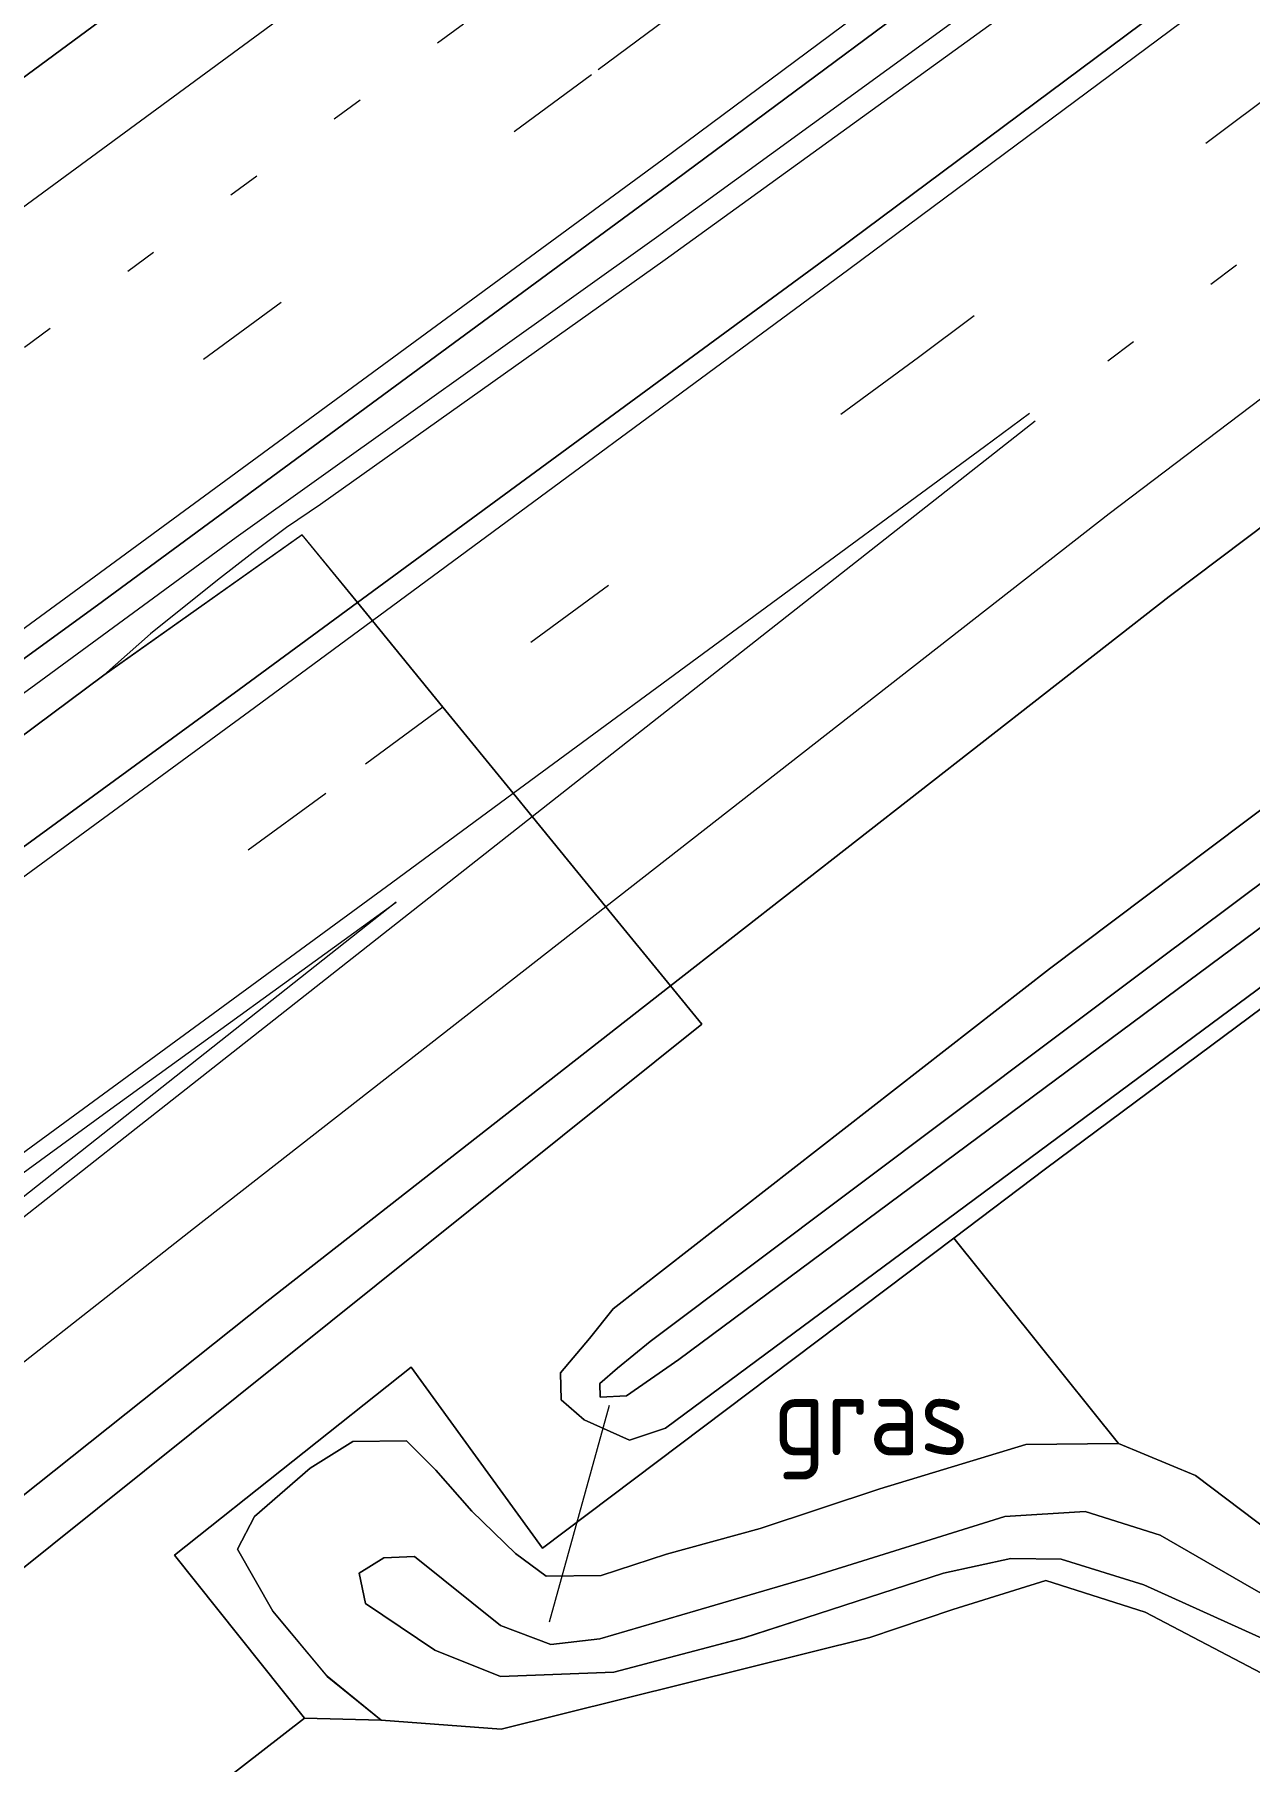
# Model space of a CAD drawing. Extents: x 253736 to 255979, y 477184 to 479215.
# Drawn here: x 255214.2 to 255252.1, y 478238.3 to 478292.1 of the extents above; entities that cross this region are included whole.
import ezdxf
from ezdxf.enums import TextEntityAlignment as Align

# ---------------------------------------------------------------- set-up
doc = ezdxf.new("R2010")
doc.units = 0
doc.linetypes.add('13strp', pattern=[4, 1, -3])
doc.linetypes.add('39strp', pattern=[12, 3, -9])
for name, color, linetype, lineweight in [('af-bs-rasterhekwerk', 8, 'hekwerk', 18), ('bp-b5-bomenstruiken', 8, 'Continuous', 18), ('bp-b5-grasland', 8, 'Continuous', 18), ('gr-bs-geleiderail', 8, 'geleiderail', 18), ('gw-bs-insteekwatergang', 8, 'Continuous', 18), ('mk-b5-vlakmark', 8, 'Continuous', 18), ('mk-bs-13streep 0.45', 8, '13strp', 18), ('mk-bs-39streep 0.15', 8, '39strp', 18), ('mk-bs-streep 0.15', 8, 'Continuous', 18), ('og-b5-grond_ingericht', 8, 'Continuous', 18), ('og-b5-water', 8, 'Continuous', 18), ('og-bs-hulpgeometrie', 8, 'Continuous', 18), ('og-bs-terreinafscheiding', 8, 'Continuous', 18), ('vh-b5-verh_soort', 8, 'Continuous', 18), ('wh-bs-duiker', 8, 'duiker', 18), ('wh-bs-waterlijn', 8, 'Continuous', 18)]:
    doc.layers.add(name, color=color, linetype=linetype, lineweight=lineweight)
doc.styles.add('rtw_iso', font='isocp.shx')
doc.linetypes.add('duiker', pattern='A,0,-2,[15,RTW.shx,S=1,R=0,X=0,Y=0],-2', length=4)
doc.linetypes.add('geleiderail', pattern='A,2,-1,[175,RTW.shx,S=0.5,R=0,X=0,Y=0],-1', length=4)
doc.linetypes.add('hekwerk', pattern='A,7,-1.5,[1,RTW.shx,S=0.75,R=0,X=0,Y=0],-1.5', length=10)

# ---------------------------------------------------------------- blocks, each defined once
blk = doc.blocks.new('RW1 Buren totaal_ACAD_1_FMEBLOCK141')
at = {"layer": 'bp-b5-grasland'}
for points in [[(-12.684, 19.154, 23.928), (-10.282, 18.153, 24.027), (-7.905, 16.36, 24.12), (-5.734, 15.184, 24.186), (-2.521, 14.404, 24.198), (0.696, 12.432, 24.183), (3.534, 9.993, 24.162), (6.556, 6.756, 24.129), (10.489, 2.774, 24.18), (14.375, 0.318, 24.225), (21.772, -2.454, 24.336), (26.874, -5.366, 24.387), (36.876, -14.228, 24.384), (40.155, -17.274, 24.516), (39.327, -17.992, 24.324), (39.064, -18.316, 24.333), (38.203, -18.772, 24.366), (37.211, -19.096, 24.375), (36.137, -19.237, 24.366), (35.17, -18.765, 24.369), (33.674, -17.75, 24.393), (30.986, -15.516, 24.459), (27.319, -12.603, 24.534), (23.659, -9.801, 24.435), (20.435, -8.594, 24.318), (16.341, -6.811, 24.345), (11.873, -4.579, 24.249), (8.014, -2.22, 24.153), (5.422, 0.228, 24.111), (3.288, 3.059, 24.045), (1.693, 5.351, 24.021), (0.218, 7.155, 23.931), (-4.602, 10.092, 23.934), (-11.85, 13.888, 23.931), (-14.951, 14.875, 23.931), (-17.85, 13.98, 24.015), (-20.436, 13.099, 24.012), (-31.929, 10.246, 24.33), (-35.674, 10.526, 24.378), (-37.352, 11.892, 24.459), (-39.049, 13.923, 24.486), (-40.155, 15.857, 24.519), (-39.622, 16.879, 24.522), (-37.887, 18.382, 24.531), (-36.552, 19.219, 24.477), (-34.883, 19.237, 24.45), (-33.964, 18.325, 24.378), (-32.85, 17.039, 24.309), (-31.484, 15.719, 24.216), (-30.526, 15.011, 24.21), (-28.817, 15.035, 24.192), (-26.771, 15.701, 24.201), (-23.856, 16.5, 24.192), (-20.127, 17.741, 24.141), (-15.569, 19.12, 23.949)], [(35.347, -15.219, 22.926), (30.535, -10.702, 22.926), (28.171, -8.783, 22.926), (24.68, -6.706, 22.926), (21.531, -5.48, 22.926), (15.315, -2.836, 22.926), (11.817, -0.276, 22.926), (9.055, 1.482, 22.926), (6.155, 4.149, 22.926), (4.038, 6.5, 22.926), (1.347, 9.191, 22.926), (-3.146, 12.116, 22.926), (-6.256, 13.342, 22.926), (-8.811, 14.807, 22.926), (-11.388, 16.296, 22.926), (-13.725, 17.033, 22.926), (-16.23, 16.879, 22.926), (-22.288, 14.985, 22.926), (-25.876, 13.93, 22.926), (-28.852, 13.066, 22.926), (-30.383, 12.883, 22.926), (-31.953, 13.474, 22.926), (-34.637, 15.629, 22.926), (-35.584, 15.59, 22.926), (-36.359, 15.109, 22.926), (-36.155, 14.16, 22.926), (-34.001, 12.708, 22.926), (-31.951, 11.886, 22.926), (-28.42, 12.024, 22.926), (-24.35, 13.098, 22.926), (-18.141, 15.107, 22.926), (-16.043, 15.563, 22.926), (-14.471, 15.544, 22.926), (-11.896, 14.747, 22.926), (-4.037, 11.191, 22.926), (-1.807, 9.951, 22.926), (0.487, 8.287, 22.926), (2.49, 6.285, 22.926), (4.913, 3.677, 22.926), (6.967, 1.498, 22.926), (8.299, 0.007, 22.926), (10.34, -1.759, 22.926), (13.034, -3.465, 22.926), (15.837, -5.224, 22.926), (18.612, -6.351, 22.926), (21.332, -7.279, 22.926), (23.216, -8.039, 22.926), (25.023, -9.185, 22.926), (33.812, -16.421, 22.926), (34.766, -17.382, 22.926), (35.387, -17.616, 22.926), (35.987, -17.259, 22.926), (36.113, -16.654, 22.926), (35.775, -15.882, 22.926)]]:
    blk.add_polyline3d(points, close=True, dxfattribs=at)
blk = doc.blocks.new('dtbattr-r')
at = {"style": 'rtw_iso'}
blk.add_attdef('TAG', text='', height=2.5, dxfattribs=at).set_placement((0, 0), align=Align.MIDDLE_CENTER)
blk = doc.blocks.new('RW1 Buren totaal_ACAD_1_FMEBLOCK153')
at = {"layer": 'bp-b5-grasland'}
blk.add_polyline3d([(95.985, 66.195, 24.891), (107.296, 74.218, 24.848), (107.211, 74.41, 24.902), (113.556, 78.892, 24.884), (134.048, 93.489, 24.955), (134.708, 92.998, 25.626), (135.588, 91.755, 24.875), (160.958, 110.654, 25.713), (167.141, 115.035, 25.004), (168.871, 112.92, 25.109), (165.18, 110.21, 25.094), (140.426, 92.147, 25.007), (140.358, 92.197, 24.963), (119.754, 77.362, 24.877), (100.103, 63.431, 24.918), (81.722, 50.637, 24.912)], dxfattribs=at)
blk = doc.blocks.new('RW1 Buren totaal_ACAD_1_FMEBLOCK252')
at = {"layer": 'bp-b5-grasland'}
blk.add_polyline3d([(-83.702, -116.201, 24.799), (-97.319, -126.241, 24.75), (-115.074, -139.173, 24.686), (-125.358, -146.639, 24.641), (-126.296, -147.297, 24.628), (-128.397, -144.256, 24.546), (-127.253, -142.401, 24.528), (-126.661, -141.016, 24.498), (-126.243, -138.413, 24.474), (-126.36, -136.06, 24.465), (-126.667, -134.984, 24.42), (-127.333, -132.936, 24.402), (-128.098, -131.243, 24.39), (-129.911, -127.935, 24.381), (-121.634, -136.626, 24.531), (-112.042, -129.35, 24.447), (-129.077, -110.594, 23.772)], dxfattribs=at)
blk = doc.blocks.new('Deel_d28hz')
at = {"layer": 'af-bs-rasterhekwerk'}
blk.add_polyline3d([(255281.05, 478158.439, 24.756), (255268.693, 478172.187, 24.624), (255262.661, 478179.285, 24.636), (255258.377, 478184.326, 24.666), (255248.671, 478196.411, 24.624), (255219.394, 478233.142, 24.366), (255217.451, 478235.58, 24.366), (255222.642, 478239.619, 24.399), (255218.589, 478244.693, 24.507), (255225.965, 478250.556, 24.489), (255230.062, 478244.911, 24.159), (255242.891, 478254.583, 24.216), (255245.751, 478256.739, 24.21), (255265.639, 478271.531, 24.225), (255286.485, 478287.328, 24.264), (255330.862, 478321.24, 24.465)], dxfattribs=at)
at = {"layer": 'bp-b5-bomenstruiken'}
blk.add_polyline3d([(255258.377, 478184.326, 24.666), (255248.671, 478196.411, 24.624), (255219.394, 478233.142, 24.366), (255217.451, 478235.58, 24.366), (255222.642, 478239.619, 24.399), (255225.032, 478239.553, 24.378), (255228.777, 478239.272, 24.33), (255240.27, 478242.126, 24.012), (255242.857, 478243.007, 24.015), (255245.755, 478243.902, 23.931), (255248.856, 478242.915, 23.931), (255256.104, 478239.118, 23.934)], dxfattribs=at)
at = {"layer": 'bp-b5-grasland'}
for points in [[(255259.737, 478300.648, 25.176), (255239.193, 478285.337, 25.168), (255224.296, 478274.397, 25.109), (255222.567, 478276.512, 25.004), (255216.384, 478272.131, 25.713), (255191.013, 478253.232, 24.875), (255190.134, 478254.475, 25.626), (255189.474, 478254.966, 24.955), (255189.773, 478255.179, 24.956), (255198.393, 478261.376, 25.013), (255216.189, 478274.317, 25.074), (255234.203, 478287.57, 25.129), (255256.007, 478303.758, 25.173)], [(255290.143, 478296.18, 24.435), (255266.117, 478278.215, 24.402), (255245.872, 478262.978, 24.372), (255232.27, 478252.381, 24.258), (255231.534, 478251.457, 24.285), (255230.625, 478250.383, 24.321), (255230.643, 478249.535, 24.351), (255231.367, 478248.914, 24.339), (255232.779, 478248.285, 24.249), (255233.901, 478248.658, 24.213), (255260.566, 478268.411, 24.228), (255285.038, 478286.919, 24.252), (255314.225, 478309.195, 24.363)], [(255330.862, 478321.24, 24.465), (255286.485, 478287.328, 24.264), (255265.639, 478271.531, 24.225), (255245.751, 478256.739, 24.21), (255242.891, 478254.583, 24.216), (255230.062, 478244.911, 24.159), (255225.965, 478250.556, 24.489), (255218.589, 478244.693, 24.507), (255222.642, 478239.619, 24.399), (255217.451, 478235.58, 24.366), (255219.394, 478233.142, 24.366), (255216.944, 478234.613, 24.378), (255214.439, 478235.658, 24.378), (255211.98, 478236.363, 24.378), (255209.113, 478236.844, 24.378), (255206.309, 478236.691, 24.378), (255204.888, 478236.463, 24.38), (255204.617, 478236.881, 24.467), (255235.034, 478261.255, 24.599), (255234.059, 478262.448, 24.776), (255249.599, 478274.591, 24.824), (255271.547, 478291.128, 24.89), (255286.296, 478302.205, 24.887)], [(255296.016, 478298.364, 23.394), (255271.067, 478279.563, 23.313), (255249.188, 478263.195, 23.292), (255233.418, 478251.354, 23.208), (255232.402, 478250.532, 23.208), (255231.857, 478250.054, 23.208), (255231.864, 478249.622, 23.208), (255232.679, 478249.667, 23.208), (255234.317, 478250.795, 23.208), (255272.972, 478279.505, 23.208), (255308.394, 478306.435, 23.271)], [(255314.225, 478309.195, 24.363), (255285.038, 478286.919, 24.252), (255260.566, 478268.411, 24.228), (255233.901, 478248.658, 24.213), (255232.779, 478248.285, 24.249), (255231.367, 478248.914, 24.339), (255230.643, 478249.535, 24.351), (255230.625, 478250.383, 24.321), (255231.534, 478251.457, 24.285), (255232.27, 478252.381, 24.258), (255245.872, 478262.978, 24.372), (255266.117, 478278.215, 24.402), (255290.143, 478296.18, 24.435)], [(255151.24, 478199.083, 24.521), (255157.953, 478205.099, 24.557), (255165.56, 478211.509, 24.553), (255170.625, 478215.537, 24.566), (255177.305, 478218.034, 24.492), (255177.738, 478218.247, 24.484), (255178.215, 478218.552, 24.481), (255182.836, 478222.253, 24.507), (255204.379, 478239.002, 24.673), (255221.466, 478252.608, 24.738), (255234.059, 478262.448, 24.776), (255235.034, 478261.255, 24.599), (255204.617, 478236.881, 24.467), (255204.888, 478236.463, 24.38), (255203.979, 478235.993, 24.404), (255203.237, 478235.47, 24.428), (255187.708, 478223.047, 24.485), (255189.353, 478221.443, 26.648), (255156.654, 478191.85, 24.626), (255141.987, 478112.241, 24.766)]]:
    blk.add_polyline3d(points, dxfattribs=at)
blk.add_polyline3d([(255248.022, 478248.18, 23.928), (255245.137, 478248.146, 23.949), (255240.579, 478246.768, 24.141), (255236.85, 478245.526, 24.192), (255233.935, 478244.727, 24.201), (255231.89, 478244.062, 24.192), (255230.18, 478244.037, 24.21), (255229.222, 478244.746, 24.216), (255227.857, 478246.066, 24.309), (255226.743, 478247.351, 24.378), (255225.824, 478248.264, 24.45), (255224.154, 478248.245, 24.477), (255222.819, 478247.408, 24.531), (255221.084, 478245.905, 24.522), (255220.552, 478244.883, 24.519), (255221.657, 478242.95, 24.486), (255223.354, 478240.918, 24.459), (255225.032, 478239.553, 24.378), (255222.642, 478239.619, 24.399), (255218.589, 478244.693, 24.507), (255225.965, 478250.556, 24.489), (255230.062, 478244.911, 24.159), (255242.891, 478254.583, 24.216)], close=True, dxfattribs=at)
at = {"layer": 'gr-bs-geleiderail'}
for points in [[(255190.134, 478254.475, 25.626), (255214.111, 478271.741, 25.698), (255220.514, 478276.436, 25.698), (255233.614, 478285.794, 25.761), (255264.888, 478308.522, 25.839), (255287.387, 478325.174, 25.878), (255313.872, 478345.421, 25.911), (255347.483, 478371.76, 25.965), (255384.85, 478401.957, 26.061), (255416.731, 478428.263, 26.112), (255450.368, 478456.704, 26.208), (255480.723, 478482.771, 26.28), (255484.087, 478485.677, 26.283)], [(255484.506, 478484.993, 26.316), (255439.629, 478446.633, 26.196), (255399.75, 478413.265, 26.094), (255361.498, 478382.071, 26.034), (255317.498, 478347.34, 25.92), (255284.642, 478322.207, 25.899), (255257.821, 478302.405, 25.839), (255233.89, 478285.087, 25.764), (255223.141, 478277.457, 25.692), (255222.088, 478276.737, 25.707), (255221.043, 478275.959, 25.707), (255219.936, 478275.096, 25.707), (255217.847, 478273.421, 25.728), (255216.384, 478272.131, 25.713)]]:
    blk.add_polyline3d(points, dxfattribs=at)
at = {"layer": 'gw-bs-insteekwatergang'}
for points in [[(255290.143, 478296.18, 24.435), (255266.117, 478278.215, 24.402), (255245.872, 478262.978, 24.372), (255232.27, 478252.381, 24.258), (255231.534, 478251.457, 24.285), (255230.625, 478250.383, 24.321), (255230.643, 478249.535, 24.351), (255231.367, 478248.914, 24.339), (255232.779, 478248.285, 24.249), (255233.901, 478248.658, 24.213), (255260.566, 478268.411, 24.228), (255285.038, 478286.919, 24.252), (255314.225, 478309.195, 24.363)], [(255252.802, 478245.387, 24.12), (255250.425, 478247.179, 24.027), (255248.022, 478248.18, 23.928), (255245.137, 478248.146, 23.949), (255240.579, 478246.768, 24.141), (255236.85, 478245.526, 24.192), (255233.935, 478244.727, 24.201), (255231.89, 478244.062, 24.192), (255230.18, 478244.037, 24.21), (255229.222, 478244.746, 24.216), (255227.857, 478246.066, 24.309), (255226.743, 478247.351, 24.378), (255225.824, 478248.264, 24.45), (255224.154, 478248.245, 24.477), (255222.819, 478247.408, 24.531), (255221.084, 478245.905, 24.522), (255220.552, 478244.883, 24.519), (255221.657, 478242.95, 24.486), (255223.354, 478240.918, 24.459), (255225.032, 478239.553, 24.378), (255228.777, 478239.272, 24.33), (255240.27, 478242.126, 24.012), (255242.857, 478243.007, 24.015), (255245.755, 478243.902, 23.931), (255248.856, 478242.915, 23.931), (255256.104, 478239.118, 23.934)]]:
    blk.add_polyline3d(points, dxfattribs=at)
at = {"layer": 'mk-b5-vlakmark'}
blk.add_polyline3d([(255176.141, 478226.018, 24.692), (255174.571, 478228.038, 24.76), (255198.858, 478245.665, 24.821), (255216.488, 478258.53, 24.908), (255225.506, 478265.056, 24.917)], close=True, dxfattribs=at)
at = {"layer": 'mk-bs-13streep 0.45'}
for points in [[(255247.692, 478281.938, 24.999), (255267.446, 478296.682, 25.024), (255289.449, 478313.324, 25.074), (255311.338, 478330.144, 25.123), (255332.29, 478346.531, 25.164), (255353.916, 478363.688, 25.21), (255373.09, 478379.099, 25.255), (255391.408, 478394.036, 25.306), (255411.977, 478410.942, 25.362), (255436.945, 478431.716, 25.405), (255455.015, 478447.008, 25.456), (255475.209, 478464.303, 25.517), (255490.822, 478477.89, 25.561)], [(255230.817, 478294.811, 24.949), (255210.683, 478279.97, 24.913), (255192.081, 478266.424, 24.882), (255184.785, 478261.187, 24.804), (255184.276, 478260.825, 24.803)]]:
    blk.add_polyline3d(points, dxfattribs=at)
at = {"layer": 'mk-bs-39streep 0.15'}
for points in [[(255480.533, 478491.193, 25.662), (255466.885, 478479.312, 25.635), (255449.242, 478464.1, 25.584), (255430.513, 478448.185, 25.528), (255412.016, 478432.659, 25.485), (255390.996, 478415.284, 25.43), (255372.293, 478399.994, 25.381), (255352.868, 478384.289, 25.321), (255333.324, 478368.723, 25.279), (255313.65, 478353.223, 25.22), (255295.157, 478338.909, 25.187), (255275.885, 478324.149, 25.128), (255253.459, 478307.13, 25.084), (255231.596, 478290.852, 25.014), (255213.783, 478277.79, 24.961), (255196.063, 478264.849, 24.927), (255187.175, 478258.452, 24.881), (255186.689, 478258.106, 24.879)], [(255487.938, 478480.141, 25.622), (255477.276, 478470.86, 25.588), (255457.752, 478454.048, 25.535), (255437.732, 478437.061, 25.487), (255418.866, 478421.342, 25.46), (255398.889, 478404.812, 25.418), (255380.168, 478389.527, 25.35), (255360.266, 478373.364, 25.289), (255341.709, 478358.579, 25.251), (255322.955, 478343.746, 25.206), (255303.686, 478328.778, 25.168), (255284.581, 478314.068, 25.126), (255262.773, 478297.679, 25.103), (255241.785, 478282.044, 25.057), (255226.958, 478271.138, 25.019)], [(255226.958, 478271.138, 25.019), (255223.306, 478268.451, 25.01), (255198.516, 478250.276, 24.912), (255177.9, 478235.288, 24.846), (255158.307, 478221.1, 24.864), (255140.11, 478208.093, 24.835), (255119.662, 478193.675, 24.805), (255100.661, 478180.703, 24.782), (255079.172, 478166.186, 24.753), (255060.93, 478154.106, 24.732), (255038.855, 478139.38, 24.689), (255018.695, 478126.038, 24.67), (254997.503, 478111.938, 24.651), (254977.306, 478098.547, 24.628), (254957.352, 478085.319, 24.61), (254935.845, 478071.061, 24.58), (254915.165, 478057.282, 24.532), (254894.834, 478043.753, 24.492), (254892.201, 478041.997, 24.488)]]:
    blk.add_polyline3d(points, dxfattribs=at)
at = {"layer": 'mk-bs-streep 0.15'}
for points in [[(255482.484, 478488.281, 25.759), (255469.059, 478476.562, 25.71), (255451.524, 478461.546, 25.678), (255432.594, 478445.364, 25.627), (255414.367, 478430.11, 25.576), (255393.052, 478412.432, 25.523), (255374.509, 478397.331, 25.47), (255354.934, 478381.478, 25.421), (255335.575, 478366.084, 25.374), (255315.615, 478350.335, 25.308), (255297.376, 478336.236, 25.263), (255277.741, 478321.194, 25.215), (255255.595, 478304.409, 25.158), (255233.795, 478288.19, 25.106), (255215.779, 478274.968, 25.05), (255198.023, 478261.956, 25.004), (255189.356, 478255.791, 24.954), (255188.981, 478255.523, 24.953)], [(255486.002, 478483.032, 25.71), (255474.968, 478473.416, 25.682), (255455.425, 478456.637, 25.618), (255435.394, 478439.644, 25.585), (255416.723, 478424.07, 25.55), (255396.704, 478407.502, 25.512), (255377.894, 478392.12, 25.446), (255358.01, 478376.022, 25.389), (255339.401, 478361.229, 25.34), (255320.765, 478346.431, 25.302), (255301.544, 478331.51, 25.244), (255282.383, 478316.782, 25.205), (255260.397, 478300.245, 25.175), (255239.619, 478284.785, 25.151), (255224.761, 478273.828, 25.1)], [(255490.267, 478476.667, 25.546), (255476.075, 478463.411, 25.498), (255456.515, 478445.145, 25.407), (255439.01, 478428.795, 25.348), (255438.312, 478428.161, 25.348), (255437.773, 478427.667, 25.337), (255414.053, 478407.941, 25.284), (255393.621, 478391.172, 25.233), (255375.375, 478376.311, 25.185), (255356.232, 478360.933, 25.152), (255334.622, 478343.735, 25.095), (255313.549, 478327.276, 25.052), (255291.236, 478310.079, 24.991), (255269.509, 478293.686, 24.955), (255247.726, 478277.167, 24.912), (255232.044, 478264.915, 24.846)], [(255327.767, 478388.088, 25.031), (255323.472, 478381.76, 24.977), (255321.299, 478378.907, 24.965), (255315.26, 478371.625, 24.977), (255308.2, 478364.029, 24.962), (255300.39, 478356.703, 24.939), (255293.146, 478350.605, 24.99), (255277.021, 478337.292, 24.96), (255259.626, 478322.961, 24.928), (255235.724, 478303.471, 24.904), (255224.307, 478294.402, 24.876), (255210.594, 478284.315, 24.839), (255192.913, 478271.373, 24.802), (255182.684, 478264.059, 24.734), (255181.901, 478263.502, 24.731)], [(255229.151, 478268.455, 24.941), (255243.844, 478279.263, 24.979), (255245.245, 478280.307, 24.982)], [(255229.746, 478267.727, 24.93), (255245.423, 478280.068, 24.98)], [(255224.761, 478273.828, 25.1), (255221.085, 478271.117, 25.087), (255196.306, 478252.972, 24.989), (255175.815, 478238.102, 24.917), (255156.271, 478223.899, 24.942), (255138.047, 478210.911, 24.927), (255117.592, 478196.483, 24.904), (255098.571, 478183.49, 24.884), (255077.161, 478169.041, 24.835), (255059.004, 478156.986, 24.809), (255036.874, 478142.255, 24.764), (255016.723, 478128.899, 24.752), (254995.537, 478114.784, 24.732), (254975.242, 478101.385, 24.711), (254955.33, 478088.115, 24.686), (254933.831, 478073.872, 24.654), (254913.196, 478060.129, 24.626), (254892.903, 478046.623, 24.578), (254890.251, 478044.853, 24.572)], [(254894.152, 478039.139, 24.409), (254896.752, 478040.874, 24.414), (254917.083, 478054.403, 24.454), (254937.76, 478068.18, 24.502), (254959.264, 478082.435, 24.532), (254979.218, 478095.663, 24.55), (254999.417, 478109.056, 24.573), (255020.608, 478123.155, 24.592), (255040.77, 478136.498, 24.611), (255062.845, 478151.225, 24.654), (255081.096, 478163.31, 24.675), (255102.605, 478177.841, 24.704), (255121.634, 478190.832, 24.727), (255142.113, 478205.272, 24.757), (255160.328, 478218.292, 24.786), (255179.932, 478232.488, 24.768), (255200.556, 478247.482, 24.834), (255225.354, 478265.662, 24.932), (255229.151, 478268.455, 24.941)], [(255125.711, 478181.506, 24.433), (255142.804, 478197.165, 24.512), (255154.911, 478207.891, 24.632), (255162.922, 478214.636, 24.646), (255171.146, 478221.385, 24.693), (255179.397, 478227.991, 24.672), (255200.049, 478244.329, 24.796), (255217.056, 478257.737, 24.889), (255229.746, 478267.727, 24.93)], [(255232.044, 478264.915, 24.846), (255219.186, 478254.869, 24.792), (255202.359, 478241.648, 24.685), (255181.91, 478225.375, 24.593), (255173.46, 478218.707, 24.602), (255165.198, 478212.014, 24.569), (255157.481, 478205.541, 24.583), (255145.213, 478194.498, 24.507), (255128.691, 478178.817, 24.471)]]:
    blk.add_polyline3d(points, dxfattribs=at)
at = {"layer": 'og-b5-grond_ingericht'}
blk.add_polyline3d([(255305.02, 478208.155, 24.417), (255300.861, 478211.753, 24.516), (255297.582, 478214.799, 24.384), (255287.58, 478223.66, 24.387), (255282.478, 478226.573, 24.336), (255275.081, 478229.345, 24.225), (255271.195, 478231.8, 24.18), (255267.262, 478235.782, 24.129), (255264.24, 478239.019, 24.162), (255261.402, 478241.459, 24.183), (255258.185, 478243.43, 24.198), (255254.973, 478244.21, 24.186), (255252.802, 478245.387, 24.12), (255250.425, 478247.179, 24.027), (255248.022, 478248.18, 23.928), (255242.891, 478254.583, 24.216), (255245.751, 478256.739, 24.21), (255265.639, 478271.531, 24.225), (255286.485, 478287.328, 24.264), (255330.862, 478321.24, 24.465)], dxfattribs=at)
at = {"layer": 'og-b5-water'}
for points in [[(255308.394, 478306.435, 23.271), (255272.972, 478279.505, 23.208), (255234.317, 478250.795, 23.208), (255232.679, 478249.667, 23.208), (255231.864, 478249.622, 23.208), (255231.857, 478250.054, 23.208), (255232.402, 478250.532, 23.208), (255233.418, 478251.354, 23.208), (255249.188, 478263.195, 23.292), (255271.067, 478279.563, 23.313), (255296.016, 478298.364, 23.394)], [(255256.669, 478240.217, 22.926), (255248.81, 478243.773, 22.926), (255246.235, 478244.57, 22.926), (255244.664, 478244.589, 22.926), (255242.565, 478244.133, 22.926), (255236.356, 478242.124, 22.926), (255232.287, 478241.051, 22.926), (255228.755, 478240.912, 22.926), (255226.705, 478241.735, 22.926), (255224.551, 478243.186, 22.926), (255224.347, 478244.135, 22.926), (255225.122, 478244.617, 22.926), (255226.069, 478244.656, 22.926), (255228.754, 478242.5, 22.926), (255230.323, 478241.909, 22.926), (255231.854, 478242.092, 22.926), (255234.83, 478242.957, 22.926), (255238.418, 478244.011, 22.926), (255244.476, 478245.905, 22.926), (255246.981, 478246.06, 22.926), (255249.318, 478245.322, 22.926), (255251.895, 478243.833, 22.926), (255254.45, 478242.369, 22.926)]]:
    blk.add_polyline3d(points, dxfattribs=at)
at = {"layer": 'og-bs-hulpgeometrie'}
blk.add_polyline3d([(255204.888, 478236.463, 24.38), (255204.617, 478236.881, 24.467), (255235.034, 478261.255, 24.599), (255234.059, 478262.448, 24.776), (255232.044, 478264.915, 24.846), (255229.746, 478267.727, 24.93), (255229.151, 478268.455, 24.941), (255226.958, 478271.138, 25.019), (255224.761, 478273.828, 25.1), (255224.296, 478274.397, 25.109), (255222.567, 478276.512, 25.004), (255216.384, 478272.131, 25.713), (255191.013, 478253.232, 24.875), (255190.134, 478254.475, 25.626), (255189.474, 478254.966, 24.955), (255188.981, 478255.523, 24.953), (255186.689, 478258.106, 24.879), (255184.276, 478260.825, 24.803), (255181.901, 478263.502, 24.731), (255179.754, 478265.922, 24.628), (255177.653, 478268.962, 24.546)], dxfattribs=at)
at = {"layer": 'og-bs-terreinafscheiding'}
for points in [[(255189.474, 478254.966, 24.955), (255189.773, 478255.179, 24.956), (255198.393, 478261.376, 25.013), (255216.189, 478274.317, 25.074), (255234.203, 478287.57, 25.129), (255256.007, 478303.758, 25.173), (255278.098, 478320.59, 25.22), (255297.812, 478335.625, 25.275), (255315.981, 478349.731, 25.315), (255335.99, 478365.429, 25.391), (255355.276, 478380.8, 25.435), (255374.986, 478396.696, 25.491), (255393.459, 478411.805, 25.549), (255414.811, 478429.52, 25.596), (255432.978, 478444.691, 25.646), (255451.977, 478460.928, 25.693), (255469.547, 478475.999, 25.729), (255482.91, 478487.644, 25.772)], [(255224.296, 478274.397, 25.109), (255239.193, 478285.337, 25.168), (255259.737, 478300.648, 25.176), (255281.91, 478317.359, 25.214), (255301.086, 478332.088, 25.251), (255320.276, 478346.994, 25.304), (255338.969, 478361.742, 25.355), (255357.551, 478376.585, 25.394), (255377.39, 478392.602, 25.458), (255396.361, 478408.11, 25.508), (255416.066, 478424.422, 25.548), (255454.95, 478457.199, 25.636), (255474.478, 478473.978, 25.69), (255485.58, 478483.661, 25.724)], [(255492.276, 478473.669, 25.46), (255481.483, 478463.517, 25.427), (255464.085, 478447.09, 25.34), (255451.743, 478435.61, 25.275), (255443.361, 478428.006, 25.262), (255425.72, 478413.173, 25.205), (255405.731, 478396.707, 25.169), (255388.673, 478382.675, 25.138), (255370.908, 478368.394, 25.071), (255356.571, 478356.908, 25.038), (255350.959, 478352.49, 25.019), (255350.19, 478351.885, 25.016), (255328.403, 478334.733, 24.942), (255300.116, 478312.76, 24.917), (255288.311, 478303.744, 24.891), (255286.296, 478302.205, 24.887), (255271.547, 478291.128, 24.89), (255249.599, 478274.591, 24.824), (255234.059, 478262.448, 24.776)], [(255327.28, 478388.177, 25.022), (255323.116, 478381.984, 24.991), (255322.039, 478380.586, 24.973), (255320.954, 478379.177, 24.955), (255314.809, 478371.927, 24.958), (255307.774, 478364.485, 24.947), (255303.284, 478362.313, 24.938), (255301.698, 478361.492, 24.9), (255300.28, 478360.462, 24.908), (255298.241, 478358.651, 24.91), (255294.533, 478355.28, 24.917), (255291.713, 478352.838, 24.897), (255275.222, 478339.346, 24.883), (255257.527, 478324.913, 24.838), (255233.718, 478305.805, 24.801), (255222.348, 478297.018, 24.799), (255208.731, 478286.977, 24.75), (255190.976, 478274.045, 24.686), (255180.692, 478266.579, 24.641), (255179.754, 478265.922, 24.628)], [(254889.358, 478046.162, 24.602), (254892.042, 478047.956, 24.607), (254912.269, 478061.408, 24.656), (254932.942, 478075.157, 24.677), (254954.429, 478089.346, 24.709), (254974.313, 478102.598, 24.731), (254994.672, 478116.16, 24.756), (255015.754, 478130.202, 24.787), (255035.967, 478143.593, 24.794), (255058.063, 478158.242, 24.83), (255076.327, 478170.33, 24.865), (255097.595, 478184.651, 24.907), (255116.682, 478197.617, 24.927), (255137.352, 478211.81, 24.951), (255155.684, 478224.707, 24.97), (255175.226, 478238.738, 24.925), (255195.852, 478253.624, 25.007), (255220.606, 478271.687, 25.094), (255224.296, 478274.397, 25.109)], [(255234.059, 478262.448, 24.776), (255221.466, 478252.608, 24.738), (255204.379, 478239.002, 24.673), (255182.836, 478222.253, 24.507), (255178.215, 478218.552, 24.481), (255177.738, 478218.247, 24.484), (255177.305, 478218.034, 24.492), (255170.625, 478215.537, 24.566), (255165.56, 478211.509, 24.553), (255157.953, 478205.099, 24.557), (255151.24, 478199.083, 24.521), (255145.684, 478194.005, 24.49), (255142.76, 478191.312, 24.496), (255138.789, 478187.654, 24.503)], [(255248.022, 478248.18, 23.928), (255242.891, 478254.583, 24.216)], [(255225.032, 478239.553, 24.378), (255222.642, 478239.619, 24.399)]]:
    blk.add_polyline3d(points, dxfattribs=at)
at = {"layer": 'vh-b5-verh_soort'}
for points in [[(255256.007, 478303.758, 25.173), (255234.203, 478287.57, 25.129), (255216.189, 478274.317, 25.074), (255198.393, 478261.376, 25.013), (255189.773, 478255.179, 24.956), (255189.474, 478254.966, 24.955), (255188.981, 478255.523, 24.953), (255186.689, 478258.106, 24.879), (255184.276, 478260.825, 24.803), (255181.901, 478263.502, 24.731), (255179.754, 478265.922, 24.628), (255180.692, 478266.579, 24.641), (255190.976, 478274.045, 24.686), (255208.731, 478286.977, 24.75), (255222.348, 478297.018, 24.799)], [(255286.296, 478302.205, 24.887), (255271.547, 478291.128, 24.89), (255249.599, 478274.591, 24.824), (255234.059, 478262.448, 24.776), (255232.044, 478264.915, 24.846), (255229.746, 478267.727, 24.93), (255229.151, 478268.455, 24.941), (255226.958, 478271.138, 25.019), (255224.761, 478273.828, 25.1), (255224.296, 478274.397, 25.109), (255239.193, 478285.337, 25.168), (255259.737, 478300.648, 25.176)], [(255137.352, 478211.81, 24.951), (255155.684, 478224.707, 24.97), (255175.226, 478238.738, 24.925), (255195.852, 478253.624, 25.007), (255220.606, 478271.687, 25.094), (255224.296, 478274.397, 25.109), (255224.761, 478273.828, 25.1), (255226.958, 478271.138, 25.019), (255229.151, 478268.455, 24.941), (255229.746, 478267.727, 24.93), (255232.044, 478264.915, 24.846), (255234.059, 478262.448, 24.776), (255221.466, 478252.608, 24.738), (255204.379, 478239.002, 24.673), (255182.836, 478222.253, 24.507), (255178.215, 478218.552, 24.481), (255177.738, 478218.247, 24.484), (255177.305, 478218.034, 24.492), (255170.625, 478215.537, 24.566), (255165.56, 478211.509, 24.553), (255157.953, 478205.099, 24.557), (255151.24, 478199.083, 24.521)]]:
    blk.add_polyline3d(points, dxfattribs=at)
at = {"layer": 'wh-bs-duiker'}
blk.add_polyline3d([(255230.283, 478242.619, 23.826), (255232.158, 478249.371, 23.733)], dxfattribs=at)
at = {"layer": 'wh-bs-waterlijn'}
for points in [[(255296.016, 478298.364, 23.394), (255271.067, 478279.563, 23.313), (255249.188, 478263.195, 23.292), (255233.418, 478251.354, 23.208), (255232.402, 478250.532, 23.208), (255231.857, 478250.054, 23.208), (255231.864, 478249.622, 23.208), (255232.679, 478249.667, 23.208), (255234.317, 478250.795, 23.208), (255272.972, 478279.505, 23.208), (255308.394, 478306.435, 23.271)], [(255254.45, 478242.369, 22.926), (255251.895, 478243.833, 22.926), (255249.318, 478245.322, 22.926), (255246.981, 478246.06, 22.926), (255244.476, 478245.905, 22.926), (255238.418, 478244.011, 22.926), (255234.83, 478242.957, 22.926), (255231.854, 478242.092, 22.926), (255230.323, 478241.909, 22.926), (255228.754, 478242.5, 22.926), (255226.069, 478244.656, 22.926), (255225.122, 478244.617, 22.926), (255224.347, 478244.135, 22.926), (255224.551, 478243.186, 22.926), (255226.705, 478241.735, 22.926), (255228.755, 478240.912, 22.926), (255232.287, 478241.051, 22.926), (255236.356, 478242.124, 22.926), (255242.565, 478244.133, 22.926), (255244.664, 478244.589, 22.926), (255246.235, 478244.57, 22.926), (255248.81, 478243.773, 22.926), (255256.669, 478240.217, 22.926)]]:
    blk.add_polyline3d(points, dxfattribs=at)
at = {"layer": 'bp-b5-grasland'}
for name, p in [('RW1 Buren totaal_ACAD_1_FMEBLOCK252', (255306.05, 478413.2185)), ('RW1 Buren totaal_ACAD_1_FMEBLOCK153', (255055.4255, 478161.477)), ('RW1 Buren totaal_ACAD_1_FMEBLOCK141', (255260.7065, 478229.0265))]:
    blk.add_blockref(name, p, dxfattribs=at)
ref = blk.add_blockref('dtbattr-r', (255237.25, 478247.0625, 24.3015), dxfattribs=at)
ref.add_attrib('TAG', 'gras', dxfattribs={"layer": '0', "height": 2.5, "style": 'rtw_iso'}).set_placement((255237.25, 478247.0625, 24.3015), align=Align.BOTTOM_LEFT)

msp = doc.modelspace()

# ---------------------------------------------------------------- block references
at = {"linetype": 'ByBlock'}
msp.add_blockref('Deel_d28hz', (0, 0), dxfattribs=at)
msp.add_blockref('Deel_d28hz', (0, 0), dxfattribs=at)

doc.saveas('drawing.dxf')
